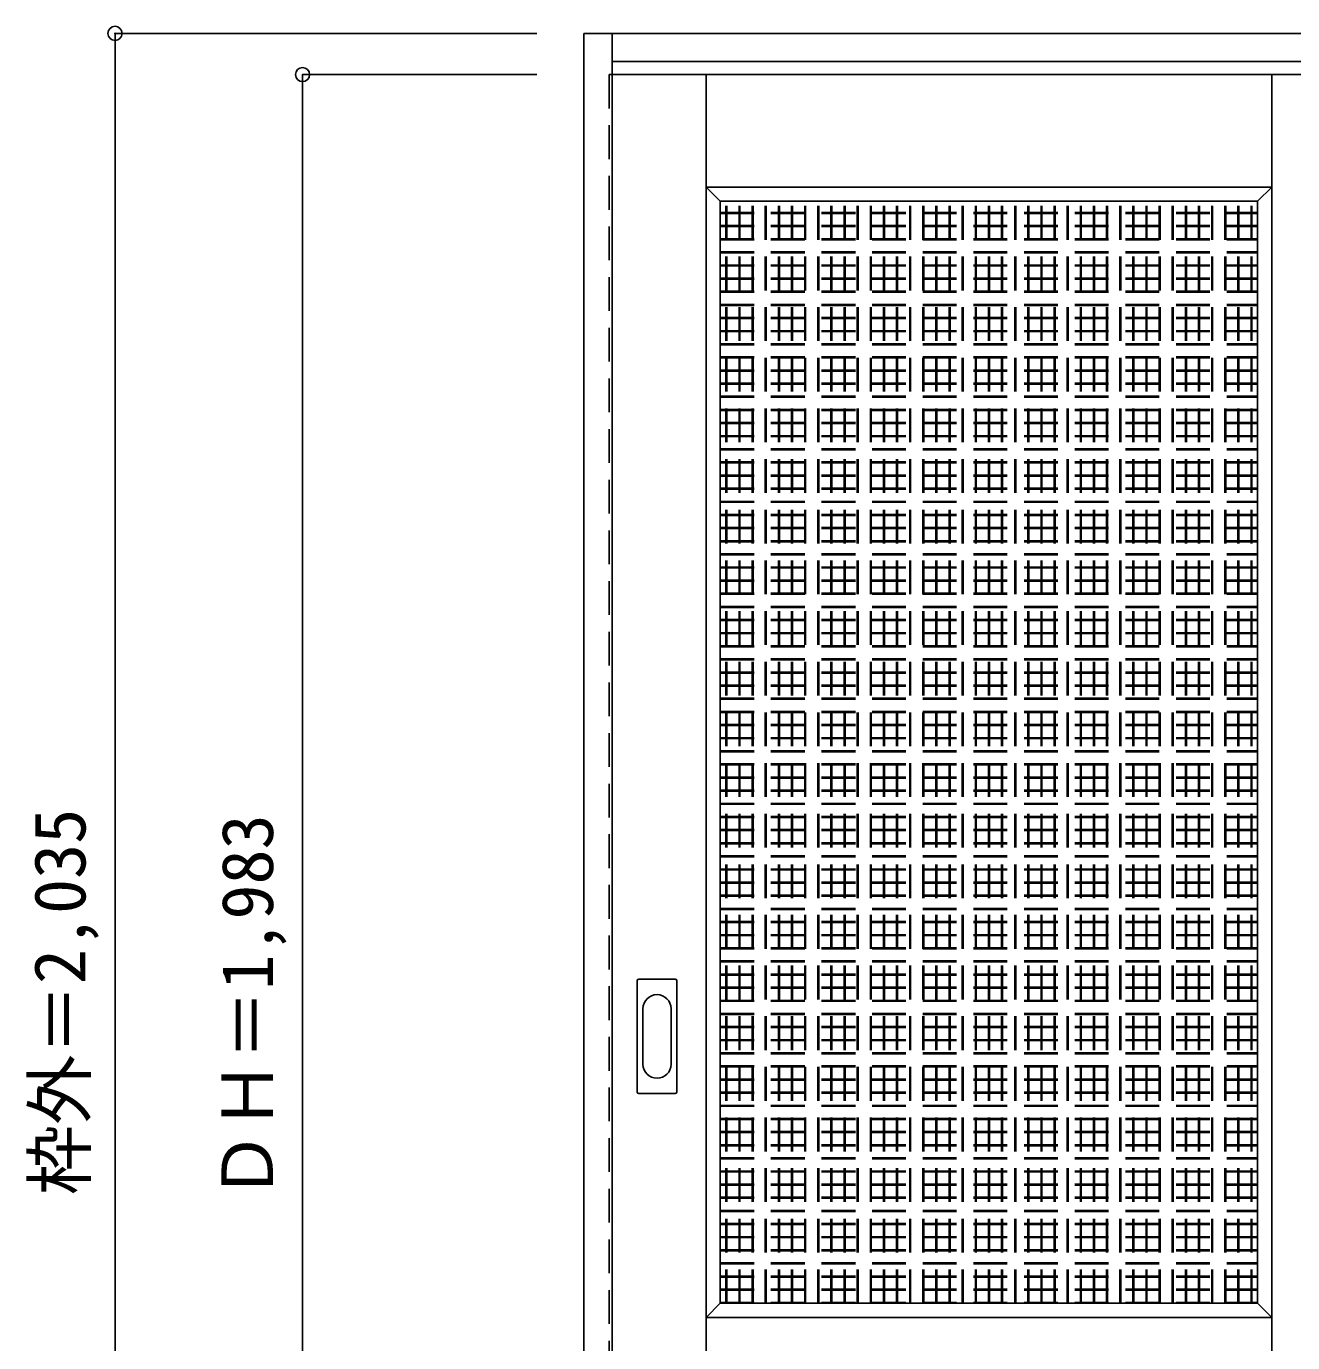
# Model space of a CAD drawing. Units: millimetres, scale not verified. Extents: x -1356 to 890, y -1456 to 1244.
# Drawn here: x -1356 to -6, y -159 to 1244 of the extents above; entities that cross this region are included whole.
import ezdxf
from ezdxf.enums import TextEntityAlignment as Align

# ---------------------------------------------------------------- set-up
doc = ezdxf.new("R2010")
doc.units = ezdxf.units.MM
doc.header["$LTSCALE"] = 30
doc.header["$PDMODE"] = 32
doc.header["$PDSIZE"] = 15
doc.linetypes.add('DASHED1', pattern=[1.8, 1.2, -0.6])
doc.layers.add('0-0', color=4, linetype='DASHED1')
doc.layers.add('0-1_寸法', color=7, linetype='Continuous')
doc.styles.add('ＭＳ ゴシック', font='')
doc.styles.get('ＭＳ ゴシック').set_extended_font_data('MS Gothic')

msp = doc.modelspace()

# ---------------------------------------------------------------- linework, layer by layer
at = {"layer": '0-0', "color": 3, "linetype": 'Continuous'}
for p, q in [((-761.67, -798.72), (-761.67, 1236.78)), ((-761.67, 1236.78), (882.33, 1236.78)), ((-731.67, -798.72), (-731.67, 1236.78)), ((-731.67, 1206.78), (852.33, 1206.78)), ((852.33, 1192.78), (-731.67, 1192.78)), ((-616.17, 1057.78), (-43.17, 1057.78)), ((-616.17, -117.22), (-616.17, 1057.78)), ((-43.17, -117.22), (-43.17, 1057.78)), ((-704.67, 107.78), (-704.67, 226.78)), ((-664.17, 228.28), (-703.17, 228.28)), ((-662.67, 107.78), (-662.67, 226.78)), ((-703.17, 106.28), (-664.17, 106.28)), ((-616.17, -117.22), (-43.17, -117.22))]:
    msp.add_line(p, q, dxfattribs=at)
at = {"layer": '0-0'}
for p, q in [((-734.67, 1192.78), (-734.67, -790.22)), ((-731.67, 1192.78), (-734.67, 1192.78)), ((-610.17, -117.22), (-610.17, 1057.78)), ((-609.17, -117.22), (-609.17, 1057.78)), ((-596.17, -117.22), (-596.17, 1057.78)), ((-595.17, -117.22), (-595.17, 1057.78)), ((-582.17, -117.22), (-582.17, 1057.78)), ((-581.17, -117.22), (-581.17, 1057.78)), ((-568.17, -117.22), (-568.17, 1057.78)), ((-567.17, -117.22), (-567.17, 1057.78)), ((-554.17, -117.22), (-554.17, 1057.78)), ((-553.17, -117.22), (-553.17, 1057.78)), ((-540.17, -117.22), (-540.17, 1057.78)), ((-539.17, -117.22), (-539.17, 1057.78)), ((-526.17, -117.22), (-526.17, 1057.78)), ((-525.17, -117.22), (-525.17, 1057.78)), ((-512.17, -117.22), (-512.17, 1057.78)), ((-511.17, -117.22), (-511.17, 1057.78)), ((-498.17, -117.22), (-498.17, 1057.78)), ((-497.17, -117.22), (-497.17, 1057.78)), ((-484.17, -117.22), (-484.17, 1057.78)), ((-483.17, -117.22), (-483.17, 1057.78)), ((-470.17, -117.22), (-470.17, 1057.78)), ((-469.17, -117.22), (-469.17, 1057.78)), ((-456.17, -117.22), (-456.17, 1057.78)), ((-455.17, -117.22), (-455.17, 1057.78)), ((-442.17, -117.22), (-442.17, 1057.78)), ((-441.17, -117.22), (-441.17, 1057.78)), ((-428.17, -117.22), (-428.17, 1057.78)), ((-427.17, -117.22), (-427.17, 1057.78)), ((-414.17, -117.22), (-414.17, 1057.78)), ((-413.17, -117.22), (-413.17, 1057.78)), ((-400.17, -117.22), (-400.17, 1057.78)), ((-399.17, -117.22), (-399.17, 1057.78)), ((-386.17, -117.22), (-386.17, 1057.78)), ((-385.17, -117.22), (-385.17, 1057.78)), ((-372.17, -117.22), (-372.17, 1057.78)), ((-371.17, -117.22), (-371.17, 1057.78)), ((-358.17, -117.22), (-358.17, 1057.78)), ((-357.17, -117.22), (-357.17, 1057.78)), ((-344.17, -117.22), (-344.17, 1057.78)), ((-343.17, -117.22), (-343.17, 1057.78)), ((-330.17, -117.22), (-330.17, 1057.78)), ((-329.17, -117.22), (-329.17, 1057.78)), ((-316.17, -117.22), (-316.17, 1057.78)), ((-315.17, -117.22), (-315.17, 1057.78)), ((-302.17, -117.22), (-302.17, 1057.78)), ((-301.17, -117.22), (-301.17, 1057.78)), ((-288.17, -117.22), (-288.17, 1057.78)), ((-287.17, -117.22), (-287.17, 1057.78)), ((-274.17, -117.22), (-274.17, 1057.78)), ((-273.17, -117.22), (-273.17, 1057.78)), ((-260.17, -117.22), (-260.17, 1057.78)), ((-259.17, -117.22), (-259.17, 1057.78)), ((-246.17, -117.22), (-246.17, 1057.78)), ((-245.17, -117.22), (-245.17, 1057.78)), ((-232.17, -117.22), (-232.17, 1057.78)), ((-231.17, -117.22), (-231.17, 1057.78)), ((-218.17, -117.22), (-218.17, 1057.78)), ((-217.17, -117.22), (-217.17, 1057.78)), ((-204.17, -117.22), (-204.17, 1057.78)), ((-203.17, -117.22), (-203.17, 1057.78)), ((-190.17, -117.22), (-190.17, 1057.78)), ((-189.17, -117.22), (-189.17, 1057.78)), ((-176.17, -117.22), (-176.17, 1057.78)), ((-175.17, -117.22), (-175.17, 1057.78)), ((-162.17, -117.22), (-162.17, 1057.78)), ((-161.17, -117.22), (-161.17, 1057.78)), ((-148.17, -117.22), (-148.17, 1057.78)), ((-147.17, -117.22), (-147.17, 1057.78)), ((-134.17, -117.22), (-134.17, 1057.78)), ((-133.17, -117.22), (-133.17, 1057.78)), ((-120.17, -117.22), (-120.17, 1057.78)), ((-119.17, -117.22), (-119.17, 1057.78)), ((-106.17, -117.22), (-106.17, 1057.78)), ((-105.17, -117.22), (-105.17, 1057.78)), ((-92.17, -117.22), (-92.17, 1057.78)), ((-91.17, -117.22), (-91.17, 1057.78)), ((-78.17, -117.22), (-78.17, 1057.78)), ((-77.17, -117.22), (-77.17, 1057.78)), ((-64.17, -117.22), (-64.17, 1057.78)), ((-63.17, -117.22), (-63.17, 1057.78)), ((-50.17, -117.22), (-50.17, 1057.78)), ((-49.17, -117.22), (-49.17, 1057.78)), ((-616.17, 1045.78), (-43.17, 1045.78)), ((-616.17, 1044.78), (-43.17, 1044.78)), ((-616.17, 1031.78), (-43.17, 1031.78)), ((-616.17, 1030.78), (-43.17, 1030.78)), ((-616.17, 1017.78), (-43.17, 1017.78)), ((-616.17, 1016.78), (-43.17, 1016.78)), ((-616.17, 1003.78), (-43.17, 1003.78)), ((-616.17, 1002.78), (-43.17, 1002.78)), ((-616.17, 989.78), (-43.17, 989.78)), ((-616.17, 988.78), (-43.17, 988.78)), ((-616.17, 975.78), (-43.17, 975.78)), ((-616.17, 974.78), (-43.17, 974.78)), ((-616.17, 961.78), (-43.17, 961.78)), ((-616.17, 960.78), (-43.17, 960.78)), ((-616.17, 947.78), (-43.17, 947.78)), ((-616.17, 946.78), (-43.17, 946.78)), ((-616.17, 933.78), (-43.17, 933.78)), ((-616.17, 932.78), (-43.17, 932.78)), ((-616.17, 919.78), (-43.17, 919.78)), ((-616.17, 918.78), (-43.17, 918.78)), ((-616.17, 905.78), (-43.17, 905.78)), ((-616.17, 904.78), (-43.17, 904.78)), ((-616.17, 891.78), (-43.17, 891.78)), ((-616.17, 890.78), (-43.17, 890.78)), ((-616.17, 877.78), (-43.17, 877.78)), ((-616.17, 876.78), (-43.17, 876.78)), ((-616.17, 863.78), (-43.17, 863.78)), ((-616.17, 862.78), (-43.17, 862.78)), ((-616.17, 849.78), (-43.17, 849.78)), ((-616.17, 848.78), (-43.17, 848.78)), ((-616.17, 835.78), (-43.17, 835.78)), ((-616.17, 834.78), (-43.17, 834.78)), ((-616.17, 821.78), (-43.17, 821.78)), ((-616.17, 820.78), (-43.17, 820.78)), ((-616.17, 807.78), (-43.17, 807.78)), ((-616.17, 806.78), (-43.17, 806.78)), ((-616.17, 793.78), (-43.17, 793.78)), ((-616.17, 792.78), (-43.17, 792.78)), ((-616.17, 779.78), (-43.17, 779.78)), ((-616.17, 778.78), (-43.17, 778.78)), ((-616.17, 765.78), (-43.17, 765.78)), ((-616.17, 764.78), (-43.17, 764.78)), ((-616.17, 751.78), (-43.17, 751.78)), ((-616.17, 750.78), (-43.17, 750.78)), ((-616.17, 737.78), (-43.17, 737.78)), ((-616.17, 736.78), (-43.17, 736.78)), ((-616.17, 723.78), (-43.17, 723.78)), ((-616.17, 722.78), (-43.17, 722.78)), ((-616.17, 709.78), (-43.17, 709.78)), ((-616.17, 708.78), (-43.17, 708.78)), ((-616.17, 695.78), (-43.17, 695.78)), ((-616.17, 694.78), (-43.17, 694.78)), ((-616.17, 681.78), (-43.17, 681.78)), ((-616.17, 680.78), (-43.17, 680.78)), ((-616.17, 667.78), (-43.17, 667.78)), ((-616.17, 666.78), (-43.17, 666.78)), ((-616.17, 653.78), (-43.17, 653.78)), ((-616.17, 652.78), (-43.17, 652.78)), ((-616.17, 639.78), (-43.17, 639.78)), ((-616.17, 638.78), (-43.17, 638.78)), ((-616.17, 625.78), (-43.17, 625.78)), ((-616.17, 624.78), (-43.17, 624.78)), ((-616.17, 611.78), (-43.17, 611.78)), ((-616.17, 610.78), (-43.17, 610.78)), ((-616.17, 597.78), (-43.17, 597.78)), ((-616.17, 596.78), (-43.17, 596.78)), ((-616.17, 583.78), (-43.17, 583.78)), ((-616.17, 582.78), (-43.17, 582.78)), ((-616.17, 569.78), (-43.17, 569.78)), ((-616.17, 568.78), (-43.17, 568.78)), ((-616.17, 555.78), (-43.17, 555.78)), ((-616.17, 554.78), (-43.17, 554.78)), ((-616.17, 541.78), (-43.17, 541.78)), ((-616.17, 540.78), (-43.17, 540.78)), ((-616.17, 527.78), (-43.17, 527.78)), ((-616.17, 526.78), (-43.17, 526.78)), ((-616.17, 513.78), (-43.17, 513.78)), ((-616.17, 512.78), (-43.17, 512.78)), ((-616.17, 499.78), (-43.17, 499.78)), ((-616.17, 498.78), (-43.17, 498.78)), ((-616.17, 485.78), (-43.17, 485.78)), ((-616.17, 484.78), (-43.17, 484.78)), ((-616.17, 471.78), (-43.17, 471.78)), ((-616.17, 470.78), (-43.17, 470.78)), ((-616.17, 457.78), (-43.17, 457.78)), ((-616.17, 456.78), (-43.17, 456.78)), ((-616.17, 443.78), (-43.17, 443.78)), ((-616.17, 442.78), (-43.17, 442.78)), ((-616.17, 429.78), (-43.17, 429.78)), ((-616.17, 428.78), (-43.17, 428.78)), ((-616.17, 415.78), (-43.17, 415.78)), ((-616.17, 414.78), (-43.17, 414.78)), ((-616.17, 401.78), (-43.17, 401.78)), ((-616.17, 400.78), (-43.17, 400.78)), ((-616.17, 387.78), (-43.17, 387.78)), ((-616.17, 386.78), (-43.17, 386.78)), ((-616.17, 373.78), (-43.17, 373.78)), ((-616.17, 372.78), (-43.17, 372.78)), ((-616.17, 359.78), (-43.17, 359.78)), ((-616.17, 358.78), (-43.17, 358.78)), ((-616.17, 345.78), (-43.17, 345.78)), ((-616.17, 344.78), (-43.17, 344.78)), ((-616.17, 331.78), (-43.17, 331.78)), ((-616.17, 330.78), (-43.17, 330.78)), ((-616.17, 317.78), (-43.17, 317.78)), ((-616.17, 316.78), (-43.17, 316.78)), ((-616.17, 303.78), (-43.17, 303.78)), ((-616.17, 302.78), (-43.17, 302.78)), ((-616.17, 289.78), (-43.17, 289.78)), ((-616.17, 288.78), (-43.17, 288.78)), ((-616.17, 275.78), (-43.17, 275.78)), ((-616.17, 274.78), (-43.17, 274.78)), ((-616.17, 261.78), (-43.17, 261.78)), ((-616.17, 260.78), (-43.17, 260.78)), ((-616.17, 247.78), (-43.17, 247.78)), ((-616.17, 246.78), (-43.17, 246.78)), ((-616.17, 233.78), (-43.17, 233.78)), ((-616.17, 232.78), (-43.17, 232.78)), ((-616.17, 219.78), (-43.17, 219.78)), ((-616.17, 218.78), (-43.17, 218.78)), ((-616.17, 205.78), (-43.17, 205.78)), ((-616.17, 204.78), (-43.17, 204.78)), ((-616.17, 191.78), (-43.17, 191.78)), ((-616.17, 190.78), (-43.17, 190.78)), ((-616.17, 177.78), (-43.17, 177.78)), ((-616.17, 176.78), (-43.17, 176.78)), ((-616.17, 163.78), (-43.17, 163.78)), ((-616.17, 162.78), (-43.17, 162.78)), ((-616.17, 149.78), (-43.17, 149.78)), ((-616.17, 148.78), (-43.17, 148.78)), ((-616.17, 135.78), (-43.17, 135.78)), ((-616.17, 134.78), (-43.17, 134.78)), ((-616.17, 121.78), (-43.17, 121.78)), ((-616.17, 120.78), (-43.17, 120.78)), ((-616.17, 107.78), (-43.17, 107.78)), ((-616.17, 106.78), (-43.17, 106.78)), ((-616.17, 93.78), (-43.17, 93.78)), ((-616.17, 92.78), (-43.17, 92.78)), ((-616.17, 79.78), (-43.17, 79.78)), ((-616.17, 78.78), (-43.17, 78.78)), ((-616.17, 65.78), (-43.17, 65.78)), ((-616.17, 64.78), (-43.17, 64.78)), ((-616.17, 51.78), (-43.17, 51.78)), ((-616.17, 50.78), (-43.17, 50.78)), ((-616.17, 37.78), (-43.17, 37.78)), ((-616.17, 36.78), (-43.17, 36.78)), ((-616.17, 23.78), (-43.17, 23.78)), ((-616.17, 22.78), (-43.17, 22.78)), ((-616.17, 9.78), (-43.17, 9.78)), ((-616.17, 8.78), (-43.17, 8.78)), ((-616.17, -4.22), (-43.17, -4.22)), ((-616.17, -5.22), (-43.17, -5.22)), ((-616.17, -18.22), (-43.17, -18.22)), ((-616.17, -19.22), (-43.17, -19.22)), ((-616.17, -32.22), (-43.17, -32.22)), ((-616.17, -33.22), (-43.17, -33.22)), ((-616.17, -46.22), (-43.17, -46.22)), ((-616.17, -47.22), (-43.17, -47.22)), ((-616.17, -60.22), (-43.17, -60.22)), ((-616.17, -61.22), (-43.17, -61.22)), ((-616.17, -74.22), (-43.17, -74.22)), ((-616.17, -75.22), (-43.17, -75.22)), ((-616.17, -88.22), (-43.17, -88.22)), ((-616.17, -89.22), (-43.17, -89.22)), ((-616.17, -102.22), (-43.17, -102.22)), ((-616.17, -103.22), (-43.17, -103.22)), ((-616.17, -116.22), (-43.17, -116.22))]:
    msp.add_line(p, q, dxfattribs=at)
at = {"layer": '0-0', "color": 7, "linetype": 'Continuous'}
for p, q in [((-631.17, -790.22), (-631.17, 1192.78)), ((-28.17, -790.22), (-28.17, 1192.78)), ((-631.17, 1072.78), (-616.17, 1057.78)), ((-631.17, 1072.78), (-28.17, 1072.78)), ((-28.17, 1072.78), (-43.17, 1057.78)), ((-698.67, 196.88), (-698.67, 137.68)), ((-668.67, 137.68), (-668.67, 196.88)), ((-616.17, -117.22), (-631.17, -132.22)), ((-43.17, -117.22), (-28.17, -132.22)), ((-631.17, -132.22), (-28.17, -132.22))]:
    msp.add_line(p, q, dxfattribs=at)
at = {"layer": '0-0', "color": 3, "linetype": 'Continuous'}
for centre, start, end in [((-703.17, 226.78), 90, 180), ((-664.17, 226.78), 0, 90), ((-703.17, 107.78), 180, 270), ((-664.17, 107.78), 270, 0)]:
    msp.add_arc(centre, 1.5, start, end, dxfattribs=at)
at = {"layer": '0-0', "color": 7, "linetype": 'Continuous'}
for centre, start, end in [((-683.67, 196.88), 0, 180), ((-683.67, 137.68), 180, 0)]:
    msp.add_arc(centre, 15, start, end, dxfattribs=at)
at = {"layer": '0-1_寸法', "color": 4}
for p, q in [((-1261.67, 1236.78), (-1261.67, -798.72)), ((-1261.67, 1236.78), (-811.67, 1236.78)), ((-1061.67, 1192.78), (-811.67, 1192.78)), ((-1061.67, 1192.78), (-1061.67, -790.22))]:
    msp.add_line(p, q, dxfattribs=at)
at = {"layer": '0-1_寸法'}
for p in [(-1261.67, 1236.78), (-1061.67, 1192.78)]:
    msp.add_point(p, dxfattribs=at)

# ---------------------------------------------------------------- texts
at = {"layer": '0-1_寸法', "style": 'ＭＳ ゴシック'}
for s, p in [('枠外＝2,035', (-1276.67, -1.97)), ('ＤＨ＝1,983', (-1076.67, -7.97))]:
    msp.add_text(s, height=54.99, rotation=90, dxfattribs=at).set_placement(p, align=Align.BOTTOM_LEFT)

doc.saveas('drawing.dxf')
